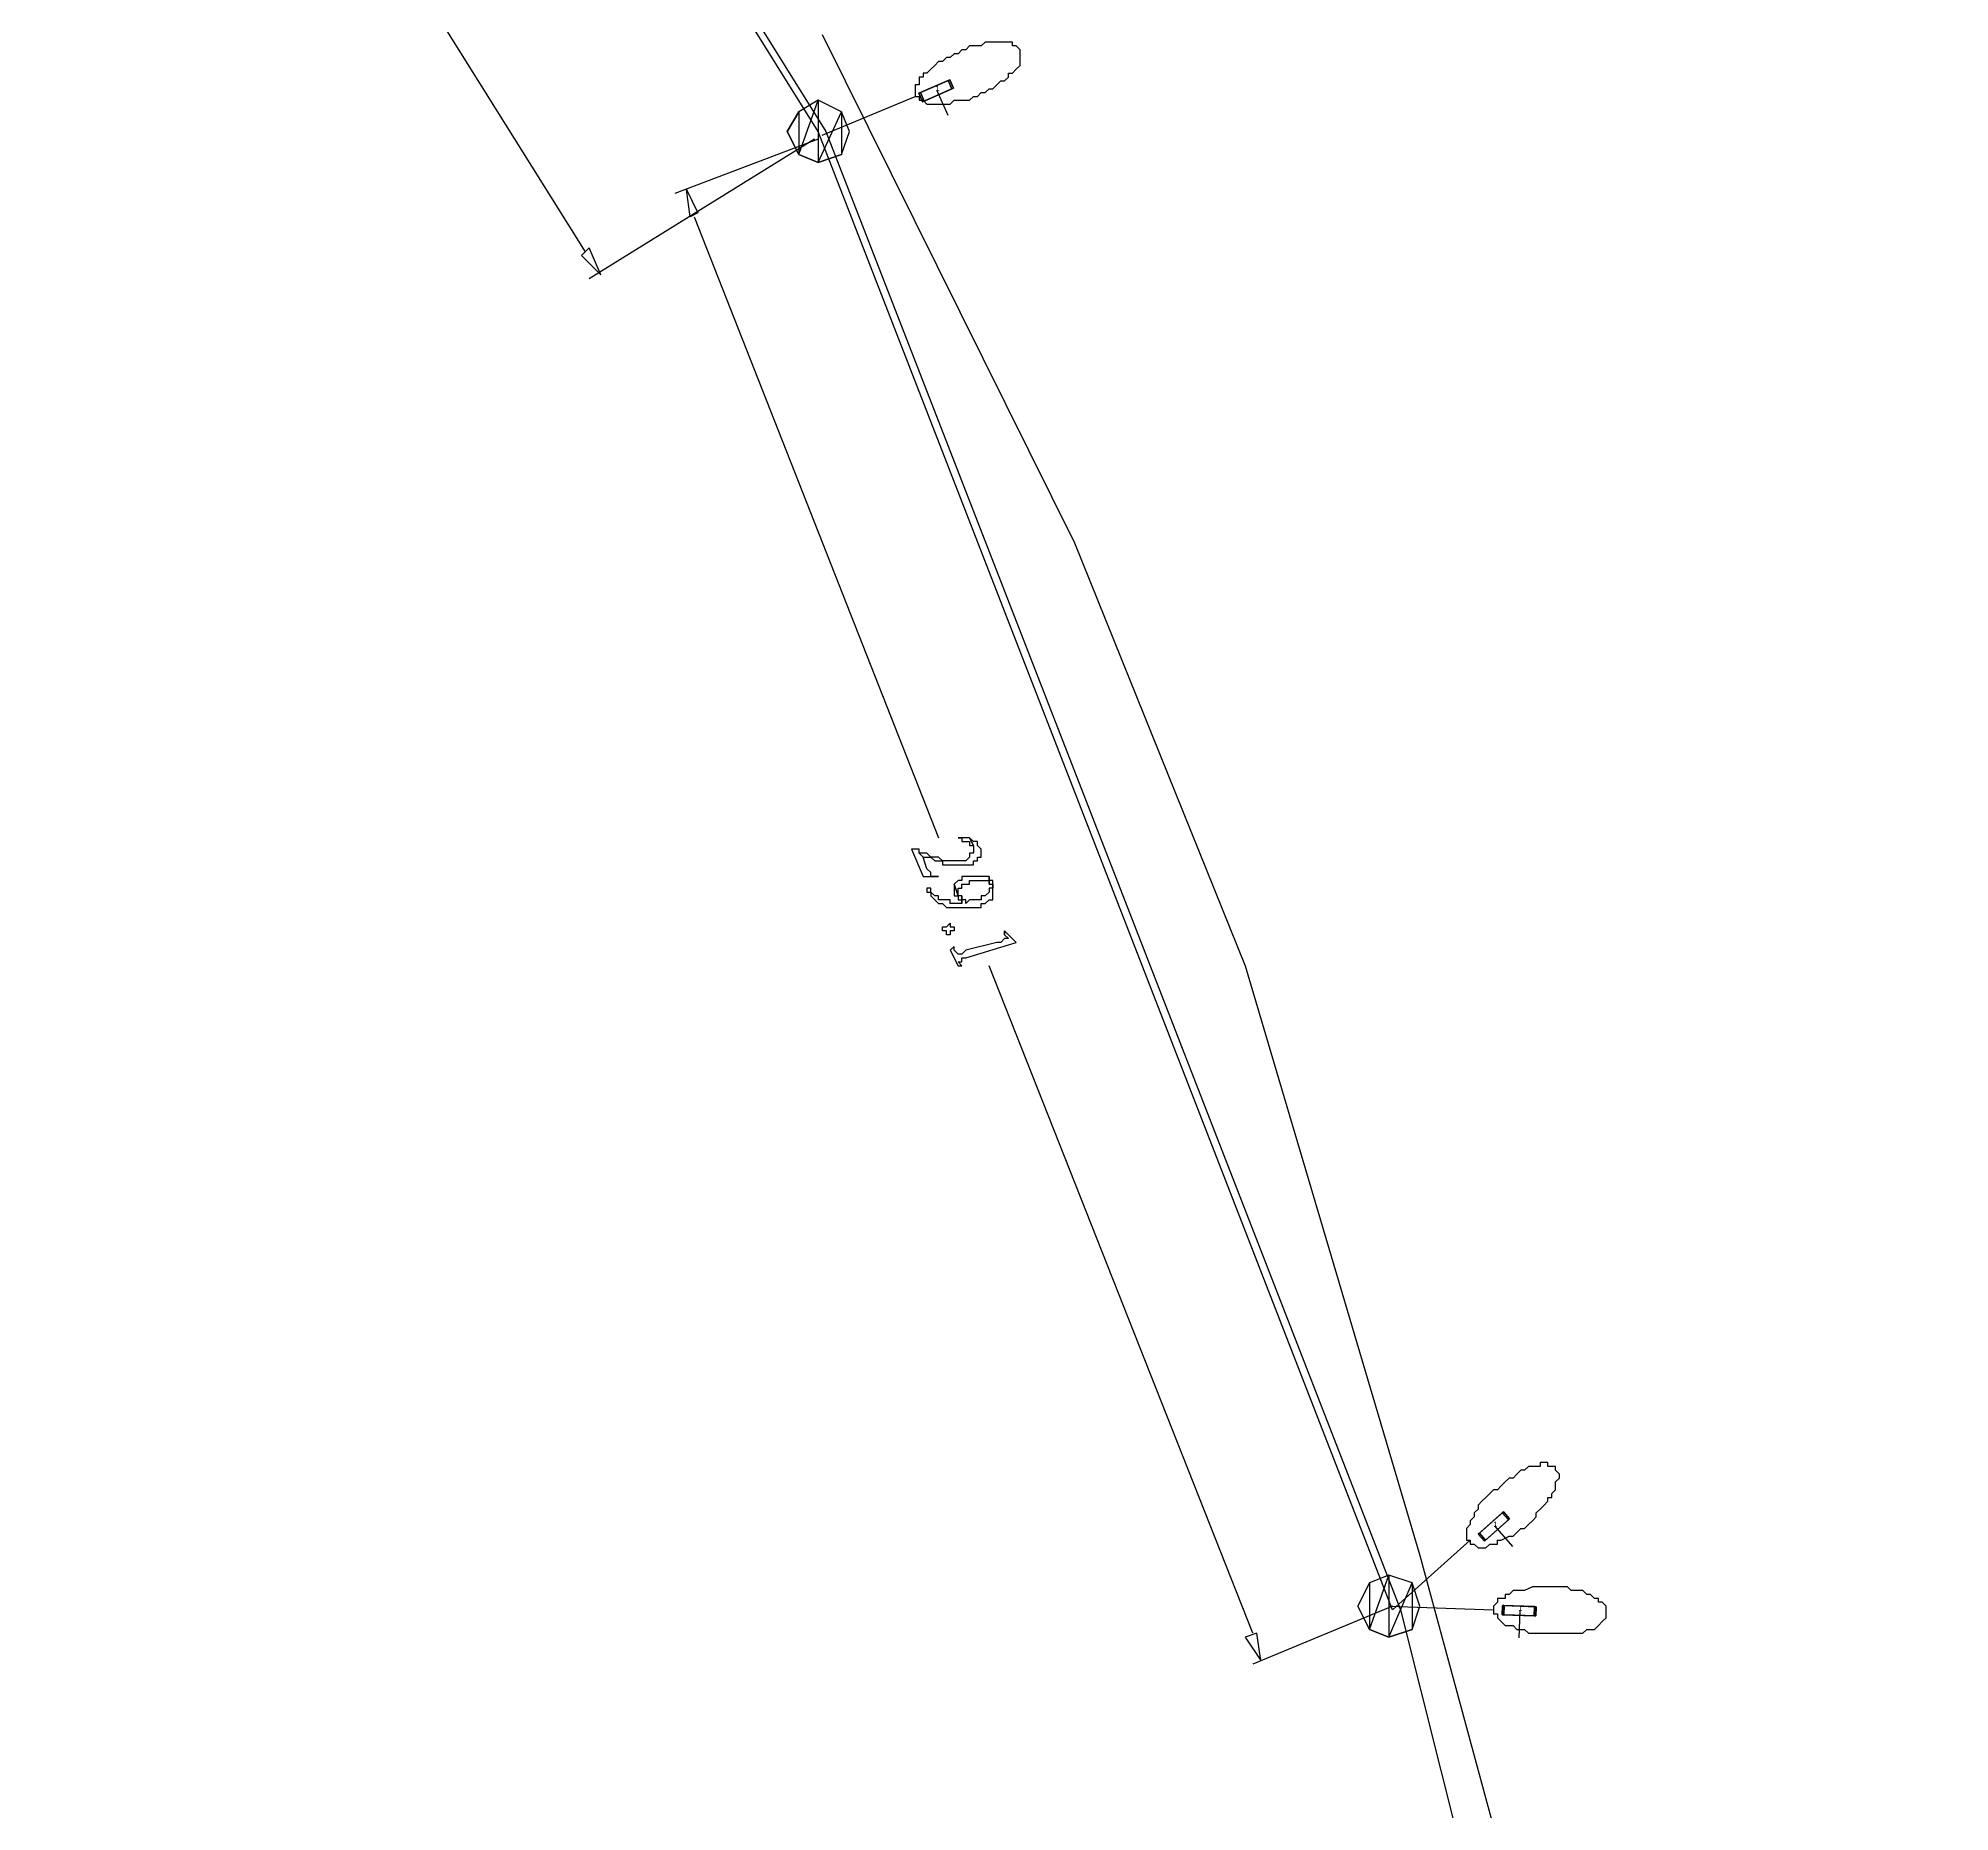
# Model space of a CAD drawing. Extents: x 212106 to 638151, y -1311344 to 1260505.
# Drawn here: x 400744 to 435924, y -1274983 to -1242341 of the extents above; entities that cross this region are included whole.
import ezdxf

# ---------------------------------------------------------------- set-up
doc = ezdxf.new("R2010")
doc.units = 0
doc.header["$MEASUREMENT"] = 0
for name, color, linetype in [('at_Entity', 7, 'Continuous'), ('DLXLUM01', 3, 'Continuous'), ('DLXLUMEX', 2, 'Continuous'), ('DLXSCENE', 7, 'Continuous')]:
    doc.layers.add(name, color=color, linetype=linetype)

# ---------------------------------------------------------------- blocks, each defined once
blk = doc.blocks.new('*U16')
for p, q in [((165, 259), (-277, -131)), ((-277, -131), (165, 259)), ((187, 278), (-255, -111)), ((-255, -111), (187, 278)), ((-165, -259), (277, 131)), ((277, 131), (-165, -259)), ((-143, -239), (300, 151)), ((300, 151), (-143, -239)), ((165, 259), (187, 278)), ((187, 278), (165, 259)), ((277, 131), (165, 259)), ((165, 259), (277, 131)), ((300, 151), (187, 278)), ((187, 278), (300, 151)), ((277, 131), (300, 151)), ((300, 151), (277, 131)), ((-255, -111), (-277, -131)), ((-277, -131), (-255, -111)), ((-277, -131), (-165, -259)), ((-165, -259), (-277, -131)), ((-255, -111), (-143, -239)), ((-143, -239), (-255, -111)), ((-165, -259), (-143, -239)), ((-143, -239), (-165, -259))]:
    blk.add_line(p, q)
at = {"color": 1}
blk.add_line((22, 20), (353, -356), dxfattribs=at)
at = {"layer": 'DLXLUMEX', "color": 7}
blk.add_text('1', height=100, dxfattribs=at).set_placement((0, 0))
blk = doc.blocks.new('*U17')
for p, q in [((-291, 96), (-298, -74)), ((-298, -74), (-291, 96)), ((298, 74), (-291, 96)), ((-261, 95), (-291, 96)), ((-291, 96), (298, 74)), ((-291, 96), (-261, 95)), ((-261, 95), (-268, -75)), ((-268, -75), (-261, 95)), ((327, 72), (-261, 95)), ((-261, 95), (327, 72)), ((291, -96), (298, 74)), ((298, 74), (291, -96)), ((298, 74), (327, 72)), ((327, 72), (298, 74)), ((321, -97), (327, 72)), ((327, 72), (321, -97)), ((-298, -74), (291, -96)), ((291, -96), (-298, -74)), ((-298, -74), (-268, -75)), ((-268, -75), (-298, -74)), ((-268, -75), (321, -97)), ((321, -97), (-268, -75)), ((291, -96), (321, -97)), ((321, -97), (291, -96))]:
    blk.add_line(p, q)
at = {"color": 1}
blk.add_line((30, -1), (10, -501), dxfattribs=at)
at = {"layer": 'DLXLUMEX', "color": 7}
blk.add_text('1', height=100, dxfattribs=at).set_placement((0, 0))
blk = doc.blocks.new('*U18')
for p, q in [((236, 196), (-304, -41)), ((-304, -41), (236, 196)), ((263, 208), (-277, -29)), ((-277, -29), (263, 208)), ((-236, -196), (304, 41)), ((304, 41), (-236, -196)), ((-208, -184), (331, 53)), ((331, 53), (-208, -184)), ((236, 196), (263, 208)), ((263, 208), (236, 196)), ((304, 41), (236, 196)), ((236, 196), (304, 41)), ((331, 53), (263, 208)), ((263, 208), (331, 53)), ((304, 41), (331, 53)), ((331, 53), (304, 41)), ((-277, -29), (-304, -41)), ((-304, -41), (-277, -29)), ((-304, -41), (-236, -196)), ((-236, -196), (-304, -41)), ((-277, -29), (-208, -184)), ((-208, -184), (-277, -29)), ((-236, -196), (-208, -184)), ((-208, -184), (-236, -196))]:
    blk.add_line(p, q)
at = {"color": 1}
blk.add_line((27, 12), (228, -446), dxfattribs=at)
at = {"layer": 'DLXLUMEX', "color": 7}
blk.add_text('1', height=100, dxfattribs=at).set_placement((0, 0))
blk = doc.blocks.new('*U97')
for p, q in [((42957, -1249651), (57314, -1272651)), ((57314, -1272651), (67885, -1299864)), ((67885, -1299864), (77996, -1339939))]:
    blk.add_line(p, q)

msp = doc.modelspace()

# ---------------------------------------------------------------- linework, layer by layer
at = {"layer": 'at_Entity', "color": 1}
for p, q in [((415100, -1244055), (400744, -1221056)), ((425671, -1271269), (415100, -1244055))]:
    msp.add_line(p, q, dxfattribs=at)
at = {"layer": 'at_Entity', "color": 0}
for p, q in [((410815, -1246270), (404601, -1236341)), ((415172, -1242270), (419815, -1251627)), ((417743, -1242555), (417672, -1242627)), ((417815, -1242555), (417743, -1242555)), ((417886, -1242484), (417815, -1242555)), ((417957, -1242484), (417886, -1242484)), ((418029, -1242484), (417957, -1242484)), ((418100, -1242484), (418029, -1242484)), ((418172, -1242413), (418100, -1242484)), ((418243, -1242413), (418172, -1242413)), ((418315, -1242413), (418243, -1242413)), ((418386, -1242413), (418315, -1242413)), ((418457, -1242413), (418386, -1242413)), ((418529, -1242413), (418457, -1242413)), ((418600, -1242413), (418529, -1242413)), ((418672, -1242413), (418600, -1242413)), ((418672, -1242484), (418672, -1242413)), ((418743, -1242484), (418672, -1242484)), ((418815, -1242555), (418743, -1242484)), ((418815, -1242627), (418815, -1242555)), ((418815, -1242555), (418815, -1242555)), ((417172, -1242913), (417100, -1242984)), ((417243, -1242841), (417172, -1242913)), ((417315, -1242770), (417243, -1242841)), ((417386, -1242770), (417315, -1242770)), ((417457, -1242698), (417386, -1242770)), ((417529, -1242698), (417457, -1242698)), ((417600, -1242627), (417529, -1242698)), ((417672, -1242627), (417600, -1242627)), ((418672, -1242984), (418743, -1242913)), ((418743, -1242913), (418815, -1242841)), ((418815, -1242698), (418815, -1242627)), ((418815, -1242770), (418815, -1242698)), ((418815, -1242841), (418815, -1242770)), ((416957, -1243198), (416886, -1243198)), ((416886, -1243198), (416886, -1243270)), ((416886, -1243270), (416886, -1243341)), ((417029, -1243055), (416957, -1243055)), ((416957, -1243055), (416957, -1243127)), ((416957, -1243127), (416957, -1243198)), ((417100, -1242984), (417029, -1242984)), ((417029, -1242984), (417029, -1243055)), ((418172, -1243341), (418243, -1243270)), ((418243, -1243270), (418315, -1243270)), ((418315, -1243270), (418386, -1243198)), ((418386, -1243198), (418457, -1243127)), ((418457, -1243127), (418529, -1243127)), ((418529, -1243127), (418600, -1243055)), ((418600, -1243055), (418600, -1242984)), ((418600, -1242984), (418672, -1242984)), ((415100, -1243484), (414743, -1243698)), ((415100, -1243484), (414743, -1243698)), ((414743, -1244484), (415100, -1243484)), ((414743, -1244484), (415100, -1243484)), ((415100, -1243484), (414743, -1243698)), ((415100, -1243484), (414743, -1243698)), ((415100, -1243484), (414743, -1243698)), ((414743, -1244484), (415100, -1243484)), ((414743, -1244484), (415100, -1243484)), ((415100, -1243484), (414743, -1243698)), ((415529, -1243698), (415100, -1243484)), ((415529, -1243698), (415100, -1243484)), ((415100, -1243484), (415100, -1244627)), ((415100, -1243484), (415100, -1244627)), ((415529, -1243698), (415100, -1243484)), ((415529, -1243698), (415100, -1243484)), ((415529, -1243698), (415100, -1243484)), ((415100, -1243484), (415100, -1244627)), ((415100, -1243484), (415100, -1244627)), ((415529, -1243698), (415100, -1243484)), ((415172, -1244127), (416886, -1243413)), ((416886, -1243341), (416886, -1243413)), ((416886, -1243413), (416957, -1243413)), ((416957, -1243413), (416957, -1243484)), ((416957, -1243484), (417029, -1243484)), ((417029, -1243484), (417100, -1243555)), ((417100, -1243555), (417172, -1243555)), ((417172, -1243555), (417243, -1243555)), ((417243, -1243555), (417315, -1243555)), ((417315, -1243555), (417386, -1243555)), ((417386, -1243555), (417457, -1243555)), ((417457, -1243555), (417529, -1243555)), ((417529, -1243555), (417600, -1243484)), ((417600, -1243484), (417672, -1243484)), ((417672, -1243484), (417815, -1243484)), ((417815, -1243484), (417886, -1243484)), ((417886, -1243484), (417957, -1243413)), ((417957, -1243413), (418029, -1243413)), ((418029, -1243413), (418100, -1243341)), ((418100, -1243341), (418172, -1243341)), ((414743, -1243698), (414529, -1244055)), ((414529, -1244055), (414743, -1243698)), ((414743, -1243698), (414529, -1244055)), ((414743, -1243698), (414529, -1244055)), ((414529, -1244055), (414743, -1243698)), ((414743, -1243698), (414529, -1244055)), ((414743, -1243698), (414743, -1244484)), ((414743, -1243698), (414743, -1244484)), ((414743, -1243698), (414743, -1244484)), ((414743, -1243698), (414743, -1244484)), ((415100, -1244627), (415529, -1243698)), ((415100, -1244627), (415529, -1243698)), ((415100, -1244627), (415529, -1243698)), ((415100, -1244627), (415529, -1243698)), ((415672, -1244055), (415529, -1243698)), ((415672, -1244055), (415529, -1243698)), ((415529, -1243698), (415529, -1244484)), ((415529, -1243698), (415529, -1244484)), ((415672, -1244055), (415529, -1243698)), ((415672, -1244055), (415529, -1243698)), ((415672, -1244055), (415529, -1243698)), ((415529, -1243698), (415529, -1244484)), ((415529, -1243698), (415529, -1244484)), ((415672, -1244055), (415529, -1243698)), ((415029, -1244198), (410886, -1246770)), ((415100, -1244198), (412458, -1245198)), ((414529, -1244055), (414743, -1244484)), ((414743, -1244484), (414529, -1244055)), ((414529, -1244055), (414743, -1244484)), ((414529, -1244055), (414743, -1244484)), ((414743, -1244484), (414529, -1244055)), ((414529, -1244055), (414743, -1244484)), ((415529, -1244484), (415672, -1244055)), ((415529, -1244484), (415672, -1244055)), ((415529, -1244484), (415672, -1244055)), ((415529, -1244484), (415672, -1244055)), ((415529, -1244484), (415672, -1244055)), ((415529, -1244484), (415672, -1244055)), ((414743, -1244484), (415100, -1244627)), ((415100, -1244627), (414743, -1244484)), ((414743, -1244484), (415100, -1244627)), ((414743, -1244484), (415100, -1244627)), ((415100, -1244627), (414743, -1244484)), ((414743, -1244484), (415100, -1244627)), ((415100, -1244627), (415529, -1244484)), ((415529, -1244484), (415100, -1244627)), ((415100, -1244627), (415529, -1244484)), ((415100, -1244627), (415529, -1244484)), ((415529, -1244484), (415100, -1244627)), ((415100, -1244627), (415529, -1244484)), ((415100, -1244627), (415100, -1244627)), ((415100, -1244627), (415100, -1244627)), ((415100, -1244627), (415100, -1244627)), ((412743, -1245627), (412672, -1245127)), ((412672, -1245127), (412886, -1245555)), ((412886, -1245555), (412743, -1245627)), ((412815, -1245627), (417315, -1257055)), ((410886, -1246198), (410743, -1246341)), ((410743, -1246341), (411101, -1246698)), ((411101, -1246698), (410886, -1246198)), ((419815, -1251627), (422957, -1259412)), ((416886, -1257269), (416815, -1257269)), ((416815, -1257269), (417029, -1257769)), ((416957, -1257269), (416886, -1257269)), ((416886, -1257269), (416886, -1257269)), ((416957, -1257341), (416957, -1257269)), ((417029, -1257412), (416957, -1257341)), ((417029, -1257341), (416957, -1257341)), ((416957, -1257341), (417029, -1257412)), ((417100, -1257341), (417029, -1257341)), ((417029, -1257341), (417029, -1257341)), ((417172, -1257412), (417100, -1257341)), ((417100, -1257341), (417100, -1257341)), ((417743, -1257055), (417672, -1257055)), ((417672, -1257055), (417672, -1257055)), ((417672, -1257055), (417672, -1257055)), ((417672, -1257055), (417672, -1257055)), ((417672, -1257055), (417743, -1257055)), ((417815, -1257055), (417743, -1257055)), ((417743, -1257055), (417743, -1257055)), ((417743, -1257055), (417743, -1257126)), ((417743, -1257126), (417743, -1257126)), ((417743, -1257126), (417815, -1257126)), ((417886, -1257055), (417815, -1257055)), ((417815, -1257055), (417815, -1257055)), ((417815, -1257126), (417815, -1257126)), ((417815, -1257126), (417886, -1257126)), ((417957, -1257198), (417886, -1257055)), ((417957, -1257126), (417886, -1257055)), ((417886, -1257055), (417886, -1257055)), ((417886, -1257055), (417886, -1257055)), ((417886, -1257055), (417957, -1257198)), ((417886, -1257126), (417886, -1257126)), ((417886, -1257126), (417886, -1257198)), ((417886, -1257198), (417886, -1257198)), ((417886, -1257198), (417957, -1257198)), ((417957, -1257341), (417886, -1257341)), ((417886, -1257341), (417886, -1257412)), ((418029, -1257126), (417957, -1257126)), ((417957, -1257126), (417957, -1257126)), ((417957, -1257198), (417957, -1257269)), ((417957, -1257269), (417957, -1257269)), ((417957, -1257269), (417957, -1257269)), ((417957, -1257269), (417957, -1257341)), ((417957, -1257341), (417957, -1257341)), ((418029, -1257198), (418029, -1257126)), ((418029, -1257126), (418029, -1257126)), ((418029, -1257198), (418029, -1257198)), ((418029, -1257198), (418029, -1257198)), ((418100, -1257269), (418029, -1257198)), ((418100, -1257341), (418100, -1257269)), ((418100, -1257269), (418100, -1257269)), ((418100, -1257412), (418100, -1257341)), ((418100, -1257341), (418100, -1257341)), ((418100, -1257341), (418100, -1257341)), ((417100, -1257626), (417029, -1257412)), ((417029, -1257412), (417029, -1257412)), ((417029, -1257412), (417029, -1257412)), ((417029, -1257412), (417100, -1257412)), ((417100, -1257412), (417100, -1257412)), ((417100, -1257412), (417100, -1257412)), ((417100, -1257412), (417172, -1257412)), ((417172, -1257698), (417100, -1257626)), ((417100, -1257626), (417100, -1257626)), ((417243, -1257412), (417172, -1257412)), ((417172, -1257412), (417172, -1257412)), ((417172, -1257412), (417172, -1257412)), ((417172, -1257412), (417243, -1257484)), ((417172, -1257769), (417172, -1257698)), ((417172, -1257698), (417172, -1257698)), ((417172, -1257698), (417172, -1257698)), ((417172, -1257698), (417172, -1257698)), ((417315, -1257412), (417243, -1257412)), ((417243, -1257412), (417243, -1257412)), ((417243, -1257484), (417243, -1257484)), ((417243, -1257484), (417315, -1257484)), ((417386, -1257484), (417315, -1257412)), ((417315, -1257412), (417315, -1257412)), ((417315, -1257412), (417315, -1257412)), ((417315, -1257484), (417386, -1257484)), ((417457, -1257484), (417386, -1257484)), ((417386, -1257484), (417386, -1257484)), ((417386, -1257484), (417386, -1257484)), ((417386, -1257484), (417386, -1257484)), ((417386, -1257484), (417386, -1257555)), ((417386, -1257555), (417457, -1257555)), ((417529, -1257484), (417457, -1257484)), ((417457, -1257484), (417457, -1257484)), ((417457, -1257555), (417457, -1257555)), ((417457, -1257555), (417529, -1257555)), ((417600, -1257484), (417529, -1257484)), ((417529, -1257484), (417529, -1257484)), ((417529, -1257555), (417529, -1257555)), ((417529, -1257555), (417600, -1257555)), ((417672, -1257484), (417600, -1257484)), ((417600, -1257484), (417600, -1257484)), ((417600, -1257555), (417600, -1257555)), ((417600, -1257555), (417672, -1257555)), ((417743, -1257484), (417672, -1257484)), ((417672, -1257484), (417672, -1257484)), ((417672, -1257484), (417672, -1257484)), ((417672, -1257555), (417672, -1257555)), ((417672, -1257555), (417672, -1257555)), ((417672, -1257555), (417743, -1257555)), ((417815, -1257484), (417743, -1257484)), ((417743, -1257484), (417743, -1257484)), ((417743, -1257484), (417743, -1257484)), ((417743, -1257555), (417743, -1257555)), ((417743, -1257555), (417815, -1257555)), ((417886, -1257412), (417815, -1257484)), ((417815, -1257484), (417815, -1257484)), ((417815, -1257555), (417815, -1257555)), ((417815, -1257555), (417815, -1257555)), ((417815, -1257555), (417886, -1257555)), ((417886, -1257412), (417886, -1257412)), ((417886, -1257412), (417886, -1257412)), ((417886, -1257555), (417886, -1257555)), ((417886, -1257555), (417886, -1257555)), ((417886, -1257555), (417957, -1257555)), ((417957, -1257555), (417957, -1257484)), ((417957, -1257484), (418029, -1257484)), ((417957, -1257555), (417957, -1257555)), ((418029, -1257484), (418029, -1257412)), ((418029, -1257412), (418029, -1257412)), ((418029, -1257412), (418100, -1257412)), ((418029, -1257484), (418029, -1257484)), ((417029, -1257769), (417315, -1257769)), ((417172, -1257984), (417100, -1257984)), ((417100, -1257984), (417100, -1257984)), ((417100, -1257984), (417100, -1258055)), ((417100, -1258055), (417100, -1258055)), ((417100, -1258055), (417100, -1258055)), ((417100, -1258055), (417172, -1258055)), ((417243, -1257769), (417172, -1257769)), ((417172, -1257769), (417172, -1257769)), ((417172, -1258055), (417172, -1257984)), ((417243, -1258126), (417172, -1258055)), ((417172, -1258055), (417172, -1258055)), ((417172, -1258055), (417172, -1258055)), ((417172, -1258055), (417172, -1258126)), ((417315, -1257769), (417243, -1257769)), ((417243, -1257769), (417243, -1257769)), ((417243, -1257769), (417243, -1257769)), ((417672, -1257841), (417600, -1257912)), ((417672, -1258126), (417600, -1257912)), ((417600, -1257912), (417600, -1257912)), ((417600, -1257912), (417600, -1257984)), ((417600, -1257912), (417600, -1257912)), ((417600, -1257912), (417672, -1258126)), ((417600, -1257984), (417600, -1257984)), ((417600, -1257984), (417600, -1258055)), ((417600, -1258055), (417600, -1258055)), ((417600, -1258055), (417600, -1258055)), ((417600, -1258055), (417600, -1258126)), ((417743, -1257841), (417672, -1257841)), ((417672, -1257841), (417672, -1257841)), ((417672, -1257841), (417672, -1257841)), ((417672, -1258055), (417672, -1257984)), ((417672, -1257984), (417743, -1257984)), ((417672, -1258126), (417672, -1258055)), ((417672, -1258055), (417672, -1258055)), ((417815, -1257769), (417743, -1257769)), ((417743, -1257769), (417743, -1257769)), ((417743, -1257769), (417743, -1257841)), ((417743, -1257984), (417743, -1257912)), ((417743, -1257912), (417815, -1257912)), ((417743, -1257984), (417743, -1257984)), ((417743, -1257984), (417743, -1257984)), ((417886, -1257769), (417815, -1257769)), ((417815, -1257769), (417815, -1257769)), ((417815, -1257912), (417815, -1257912)), ((417815, -1257912), (417886, -1257912)), ((417957, -1257769), (417886, -1257769)), ((417886, -1257769), (417886, -1257769)), ((417886, -1257912), (417886, -1257841)), ((417886, -1257841), (417957, -1257841)), ((418029, -1257769), (417957, -1257769)), ((417957, -1257769), (417957, -1257769)), ((417957, -1257841), (417957, -1257841)), ((417957, -1257841), (417957, -1257841)), ((417957, -1257841), (418029, -1257841)), ((418100, -1257769), (418029, -1257769)), ((418029, -1257769), (418029, -1257769)), ((418029, -1257841), (418029, -1257841)), ((418029, -1257841), (418100, -1257841)), ((418172, -1257769), (418100, -1257769)), ((418100, -1257769), (418100, -1257769)), ((418100, -1257769), (418100, -1257769)), ((418100, -1257841), (418100, -1257841)), ((418100, -1257841), (418172, -1257841)), ((418243, -1257769), (418172, -1257769)), ((418172, -1257769), (418172, -1257769)), ((418172, -1257841), (418172, -1257841)), ((418172, -1257841), (418172, -1257841)), ((418172, -1257841), (418243, -1257841)), ((418243, -1258055), (418172, -1258126)), ((418243, -1257912), (418243, -1257769)), ((418243, -1257841), (418243, -1257769)), ((418243, -1257769), (418243, -1257912)), ((418243, -1257841), (418243, -1257912)), ((418315, -1257841), (418243, -1257841)), ((418243, -1257912), (418243, -1257912)), ((418243, -1257912), (418243, -1257912)), ((418243, -1257912), (418315, -1257912)), ((418315, -1257984), (418243, -1257984)), ((418243, -1257984), (418243, -1258055)), ((418243, -1258055), (418243, -1258055)), ((418243, -1258055), (418243, -1258055)), ((418243, -1258055), (418243, -1258055)), ((418315, -1257912), (418315, -1257841)), ((418315, -1257912), (418315, -1257912)), ((418315, -1257912), (418315, -1257984)), ((418315, -1257984), (418315, -1257912)), ((418315, -1258055), (418315, -1257984)), ((418315, -1257984), (418315, -1257984)), ((418315, -1257984), (418315, -1257984)), ((418315, -1258126), (418315, -1258055)), ((418315, -1258055), (418315, -1258055)), ((418315, -1258055), (418315, -1258055)), ((417172, -1258126), (417172, -1258126)), ((417172, -1258126), (417172, -1258126)), ((417172, -1258126), (417243, -1258198)), ((417315, -1258126), (417243, -1258126)), ((417243, -1258126), (417243, -1258126)), ((417243, -1258126), (417243, -1258126)), ((417243, -1258126), (417243, -1258126)), ((417243, -1258198), (417243, -1258198)), ((417243, -1258198), (417243, -1258198)), ((417243, -1258198), (417315, -1258269)), ((417315, -1258198), (417315, -1258126)), ((417386, -1258198), (417315, -1258198)), ((417315, -1258198), (417315, -1258198)), ((417315, -1258269), (417315, -1258269)), ((417315, -1258269), (417315, -1258269)), ((417315, -1258269), (417386, -1258269)), ((417457, -1258198), (417386, -1258198)), ((417386, -1258198), (417386, -1258198)), ((417386, -1258269), (417386, -1258269)), ((417386, -1258269), (417386, -1258269)), ((417386, -1258269), (417457, -1258341)), ((417529, -1258198), (417457, -1258198)), ((417457, -1258198), (417457, -1258198)), ((417457, -1258341), (417457, -1258341)), ((417457, -1258341), (417529, -1258341)), ((417529, -1258269), (417529, -1258198)), ((417600, -1258269), (417529, -1258269)), ((417529, -1258341), (417529, -1258341)), ((417529, -1258341), (417600, -1258341)), ((417600, -1258126), (417600, -1258126)), ((417600, -1258126), (417672, -1258126)), ((417672, -1258269), (417600, -1258269)), ((417600, -1258269), (417600, -1258269)), ((417600, -1258269), (417600, -1258269)), ((417600, -1258341), (417600, -1258341)), ((417600, -1258341), (417600, -1258341)), ((417600, -1258341), (417672, -1258341)), ((417743, -1258126), (417672, -1258126)), ((417672, -1258126), (417672, -1258126)), ((417672, -1258126), (417672, -1258198)), ((417672, -1258126), (417672, -1258126)), ((417672, -1258198), (417672, -1258198)), ((417672, -1258198), (417743, -1258198)), ((417743, -1258269), (417672, -1258269)), ((417672, -1258269), (417672, -1258269)), ((417672, -1258341), (417672, -1258341)), ((417672, -1258341), (417743, -1258341)), ((417743, -1258269), (417743, -1258126)), ((417743, -1258198), (417743, -1258126)), ((417743, -1258126), (417743, -1258269)), ((417743, -1258198), (417743, -1258269)), ((417815, -1258198), (417743, -1258198)), ((417743, -1258198), (417743, -1258198)), ((417743, -1258269), (417743, -1258269)), ((417743, -1258341), (417743, -1258341)), ((417743, -1258341), (417815, -1258341)), ((417886, -1258198), (417815, -1258269)), ((417815, -1258269), (417815, -1258198)), ((417815, -1258269), (417815, -1258269)), ((417815, -1258341), (417815, -1258341)), ((417815, -1258341), (417886, -1258341)), ((417957, -1258198), (417886, -1258198)), ((417886, -1258198), (417886, -1258198)), ((417886, -1258341), (417886, -1258341)), ((417886, -1258341), (417957, -1258341)), ((418029, -1258198), (417957, -1258198)), ((417957, -1258198), (417957, -1258198)), ((417957, -1258198), (417957, -1258198)), ((417957, -1258198), (417957, -1258198)), ((417957, -1258341), (417957, -1258341)), ((417957, -1258341), (418029, -1258341)), ((418100, -1258198), (418029, -1258198)), ((418029, -1258198), (418029, -1258198)), ((418029, -1258341), (418029, -1258341)), ((418029, -1258341), (418029, -1258341)), ((418029, -1258341), (418100, -1258341)), ((418172, -1258126), (418100, -1258126)), ((418100, -1258126), (418100, -1258198)), ((418100, -1258341), (418100, -1258269)), ((418100, -1258269), (418172, -1258269)), ((418172, -1258126), (418172, -1258126)), ((418172, -1258126), (418172, -1258126)), ((418172, -1258269), (418243, -1258198)), ((418172, -1258269), (418172, -1258269)), ((418172, -1258269), (418172, -1258269)), ((418243, -1258198), (418243, -1258198)), ((418243, -1258198), (418243, -1258198)), ((418243, -1258198), (418315, -1258198)), ((418315, -1258198), (418315, -1258126)), ((418315, -1258126), (418315, -1258126)), ((418315, -1258126), (418315, -1258126)), ((417386, -1258769), (417386, -1258698)), ((417386, -1258698), (417386, -1258698)), ((417386, -1258698), (417457, -1258698)), ((417457, -1258698), (417529, -1258626)), ((417457, -1258698), (417457, -1258698)), ((417457, -1258698), (417457, -1258698)), ((417529, -1258626), (417529, -1258698)), ((417529, -1258698), (417529, -1258698)), ((417529, -1258698), (417600, -1258698)), ((417600, -1258698), (417600, -1258769)), ((417600, -1258698), (417600, -1258698)), ((417600, -1258698), (417600, -1258698)), ((417600, -1258698), (417600, -1258698)), ((417600, -1258698), (417600, -1258698)), ((417457, -1258769), (417386, -1258769)), ((417386, -1258769), (417386, -1258769)), ((417386, -1258769), (417386, -1258769)), ((417457, -1258841), (417457, -1258769)), ((417529, -1258841), (417457, -1258841)), ((417457, -1258841), (417457, -1258841)), ((417457, -1258841), (417457, -1258841)), ((417600, -1258769), (417529, -1258769)), ((417529, -1258769), (417529, -1258841)), ((417600, -1259055), (417529, -1259126)), ((417600, -1259126), (417600, -1259055)), ((418386, -1258983), (417815, -1259126)), ((417815, -1259269), (418743, -1258983)), ((418457, -1258983), (418386, -1258983)), ((418529, -1258912), (418457, -1258983)), ((418457, -1258983), (418457, -1258983)), ((418529, -1258769), (418529, -1258841)), ((418529, -1258841), (418529, -1258769)), ((418743, -1258983), (418529, -1258769)), ((418529, -1258769), (418529, -1258841)), ((418529, -1258841), (418600, -1258912)), ((418600, -1258912), (418529, -1258912)), ((418529, -1258912), (418529, -1258912)), ((418529, -1258912), (418529, -1258912)), ((418529, -1258912), (418529, -1258912)), ((418529, -1258912), (418529, -1258912)), ((417529, -1259126), (417672, -1259412)), ((417672, -1259198), (417600, -1259126)), ((417600, -1259126), (417600, -1259126)), ((417743, -1259198), (417672, -1259198)), ((417672, -1259198), (417672, -1259198)), ((417672, -1259198), (417672, -1259198)), ((417672, -1259198), (417672, -1259198)), ((417672, -1259198), (417672, -1259198)), ((417743, -1259412), (417672, -1259341)), ((417672, -1259341), (417672, -1259341)), ((417672, -1259341), (417743, -1259341)), ((417672, -1259412), (417743, -1259412)), ((417815, -1259126), (417743, -1259198)), ((417743, -1259198), (417743, -1259198)), ((417743, -1259341), (417743, -1259269)), ((417743, -1259269), (417743, -1259269)), ((417743, -1259269), (417743, -1259269)), ((417743, -1259269), (417815, -1259269)), ((417743, -1259412), (417743, -1259412)), ((417743, -1259412), (417743, -1259412)), ((417815, -1259269), (417815, -1259269)), ((423100, -1271697), (418243, -1259412)), ((422957, -1259412), (426171, -1270269)), ((428457, -1268555), (428386, -1268555)), ((428386, -1268555), (428386, -1268626)), ((428529, -1268555), (428457, -1268555)), ((428529, -1268626), (428529, -1268555)), ((427743, -1268912), (427671, -1268983)), ((427814, -1268840), (427743, -1268912)), ((427886, -1268840), (427814, -1268840)), ((427957, -1268769), (427886, -1268840)), ((428029, -1268697), (427957, -1268769)), ((428100, -1268697), (428029, -1268697)), ((428171, -1268626), (428100, -1268697)), ((428243, -1268626), (428171, -1268626)), ((428314, -1268626), (428243, -1268626)), ((428386, -1268626), (428314, -1268626)), ((428671, -1268626), (428529, -1268626)), ((428671, -1268697), (428671, -1268626)), ((428743, -1268769), (428671, -1268697)), ((428671, -1268697), (428671, -1268697)), ((428671, -1268912), (428743, -1268840)), ((428671, -1268983), (428671, -1268912)), ((428743, -1268840), (428743, -1268769)), ((427314, -1269269), (427243, -1269340)), ((427386, -1269197), (427314, -1269269)), ((427457, -1269126), (427386, -1269197)), ((427529, -1269055), (427457, -1269126)), ((427600, -1269055), (427529, -1269055)), ((427671, -1268983), (427600, -1269055)), ((428457, -1269340), (428529, -1269269)), ((428529, -1269269), (428529, -1269197)), ((428529, -1269197), (428600, -1269197)), ((428600, -1269126), (428671, -1269055)), ((428600, -1269197), (428600, -1269126)), ((428671, -1269055), (428671, -1268983)), ((427171, -1269555), (427100, -1269626)), ((427100, -1269626), (427100, -1269697)), ((427243, -1269412), (427171, -1269483)), ((427171, -1269483), (427171, -1269555)), ((427243, -1269340), (427243, -1269412)), ((428171, -1269697), (428243, -1269626)), ((428243, -1269626), (428314, -1269555)), ((428314, -1269483), (428386, -1269412)), ((428314, -1269555), (428314, -1269483)), ((428386, -1269412), (428457, -1269340)), ((425671, -1271269), (427100, -1269983)), ((427100, -1269697), (427029, -1269769)), ((427029, -1269769), (427029, -1269840)), ((427029, -1269840), (427029, -1269912)), ((427029, -1269912), (427029, -1269983)), ((427029, -1269983), (427100, -1269983)), ((427100, -1269983), (427100, -1270055)), ((427600, -1270055), (427600, -1269983)), ((427600, -1269983), (427671, -1269983)), ((427671, -1269983), (427814, -1269912)), ((427814, -1269912), (427886, -1269912)), ((427886, -1269912), (427957, -1269840)), ((427957, -1269840), (428029, -1269769)), ((428029, -1269769), (428100, -1269769)), ((428100, -1269769), (428171, -1269697)), ((426171, -1270269), (429814, -1283697)), ((427100, -1270055), (427171, -1270055)), ((427171, -1270055), (427243, -1270126)), ((427243, -1270126), (427314, -1270126)), ((427314, -1270126), (427386, -1270126)), ((427386, -1270126), (427457, -1270055)), ((427457, -1270055), (427529, -1270055)), ((427529, -1270055), (427600, -1270055)), ((425600, -1270626), (425243, -1270769)), ((425600, -1270626), (425243, -1270769)), ((425243, -1271626), (425600, -1270626)), ((425243, -1271626), (425600, -1270626)), ((425600, -1270626), (425243, -1270769)), ((425600, -1270626), (425243, -1270769)), ((425600, -1270626), (425243, -1270769)), ((425243, -1271626), (425600, -1270626)), ((425243, -1271626), (425600, -1270626)), ((425600, -1270626), (425243, -1270769)), ((426029, -1270769), (425600, -1270626)), ((426029, -1270769), (425600, -1270626)), ((425600, -1270626), (425600, -1271769)), ((425600, -1270626), (425600, -1271769)), ((426029, -1270769), (425600, -1270626)), ((426029, -1270769), (425600, -1270626)), ((426029, -1270769), (425600, -1270626)), ((425600, -1270626), (425600, -1271769)), ((425600, -1270626), (425600, -1271769)), ((426029, -1270769), (425600, -1270626)), ((425243, -1270769), (425029, -1271197)), ((425029, -1271197), (425243, -1270769)), ((425243, -1270769), (425029, -1271197)), ((425243, -1270769), (425029, -1271197)), ((425029, -1271197), (425243, -1270769)), ((425243, -1270769), (425029, -1271197)), ((425243, -1270769), (425243, -1271626)), ((425243, -1270769), (425243, -1271626)), ((425243, -1270769), (425243, -1271626)), ((425243, -1270769), (425243, -1271626)), ((425600, -1271769), (426029, -1270769)), ((425600, -1271769), (426029, -1270769)), ((425600, -1271769), (426029, -1270769)), ((425600, -1271769), (426029, -1270769)), ((426171, -1271197), (426029, -1270769)), ((426171, -1271197), (426029, -1270769)), ((426029, -1270769), (426029, -1271626)), ((426029, -1270769), (426029, -1271626)), ((426171, -1271197), (426029, -1270769)), ((426171, -1271197), (426029, -1270769)), ((426171, -1271197), (426029, -1270769)), ((426029, -1270769), (426029, -1271626)), ((426029, -1270769), (426029, -1271626)), ((426171, -1271197), (426029, -1270769)), ((427671, -1271055), (427600, -1271055)), ((427600, -1271055), (427600, -1271126)), ((427743, -1271055), (427671, -1271055)), ((427814, -1270983), (427743, -1270983)), ((427743, -1270983), (427743, -1271055)), ((427886, -1270912), (427814, -1270983)), ((427957, -1270912), (427886, -1270912)), ((428029, -1270912), (427957, -1270912)), ((428100, -1270912), (428029, -1270912)), ((428243, -1270840), (428100, -1270912)), ((428314, -1270840), (428243, -1270840)), ((428386, -1270840), (428314, -1270840)), ((428457, -1270840), (428386, -1270840)), ((428600, -1270840), (428457, -1270840)), ((428671, -1270840), (428600, -1270840)), ((428743, -1270840), (428671, -1270840)), ((428886, -1270840), (428743, -1270840)), ((428957, -1270912), (428886, -1270840)), ((429029, -1270912), (428957, -1270912)), ((429100, -1270912), (429029, -1270912)), ((429171, -1270912), (429100, -1270912)), ((429243, -1270983), (429171, -1270912)), ((429314, -1270983), (429243, -1270983)), ((429386, -1271055), (429314, -1270983)), ((429457, -1271055), (429386, -1271055)), ((429457, -1271126), (429457, -1271055)), ((425671, -1271197), (423100, -1272269)), ((425029, -1271197), (425243, -1271626)), ((425243, -1271626), (425029, -1271197)), ((425029, -1271197), (425243, -1271626)), ((425029, -1271197), (425243, -1271626)), ((425243, -1271626), (425029, -1271197)), ((425029, -1271197), (425243, -1271626)), ((425600, -1271197), (427529, -1271269)), ((426029, -1271626), (426171, -1271197)), ((426029, -1271626), (426171, -1271197)), ((426029, -1271626), (426171, -1271197)), ((426029, -1271626), (426171, -1271197)), ((426029, -1271626), (426171, -1271197)), ((426029, -1271626), (426171, -1271197)), ((427600, -1271126), (427529, -1271197)), ((427529, -1271197), (427529, -1271269)), ((427529, -1271269), (427529, -1271340)), ((427529, -1271340), (427600, -1271340)), ((427600, -1271340), (427600, -1271412)), ((427600, -1271412), (427671, -1271483)), ((429529, -1271126), (429457, -1271126)), ((429600, -1271197), (429529, -1271126)), ((429529, -1271483), (429600, -1271412)), ((429600, -1271340), (429600, -1271197)), ((429600, -1271412), (429600, -1271340)), ((429600, -1271340), (429600, -1271340)), ((423172, -1271697), (422957, -1271769)), ((422957, -1271769), (423243, -1272197)), ((423243, -1272197), (423172, -1271697)), ((425243, -1271626), (425600, -1271769)), ((425600, -1271769), (425243, -1271626)), ((425243, -1271626), (425600, -1271769)), ((425243, -1271626), (425600, -1271769)), ((425600, -1271769), (425243, -1271626)), ((425243, -1271626), (425600, -1271769)), ((425600, -1271769), (426029, -1271626)), ((426029, -1271626), (425600, -1271769)), ((425600, -1271769), (426029, -1271626)), ((425600, -1271769), (426029, -1271626)), ((426029, -1271626), (425600, -1271769)), ((425600, -1271769), (426029, -1271626)), ((425600, -1271769), (425600, -1271769)), ((425600, -1271769), (425600, -1271769)), ((425600, -1271769), (425600, -1271769)), ((427671, -1271483), (427743, -1271555)), ((427743, -1271555), (427814, -1271555)), ((427814, -1271555), (427886, -1271555)), ((427886, -1271555), (427957, -1271626)), ((427957, -1271626), (428029, -1271626)), ((428029, -1271626), (428100, -1271626)), ((428100, -1271626), (428171, -1271697)), ((428171, -1271697), (428243, -1271697)), ((428243, -1271697), (428386, -1271697)), ((428386, -1271697), (428457, -1271697)), ((428457, -1271697), (428529, -1271697)), ((428529, -1271697), (428671, -1271697)), ((428671, -1271697), (428743, -1271697)), ((428743, -1271697), (428814, -1271697)), ((428814, -1271697), (428886, -1271697)), ((428886, -1271697), (429029, -1271697)), ((429029, -1271697), (429100, -1271697)), ((429100, -1271697), (429171, -1271697)), ((429171, -1271697), (429243, -1271626)), ((429243, -1271626), (429314, -1271626)), ((429314, -1271626), (429386, -1271626)), ((429386, -1271626), (429457, -1271555)), ((429457, -1271555), (429529, -1271483))]:
    msp.add_line(p, q, dxfattribs=at)

# ---------------------------------------------------------------- block references
at = {"layer": 'DLXLUM01'}
for name, p in [('*U18', (417256, -1243313)), ('*U16', (427524, -1269743)), ('*U17', (427984, -1271282))]:
    msp.add_blockref(name, p, dxfattribs=at)
at = {"layer": 'DLXSCENE'}
msp.add_blockref('*U97', (357928, 28595), dxfattribs=at)

doc.saveas('drawing.dxf')
